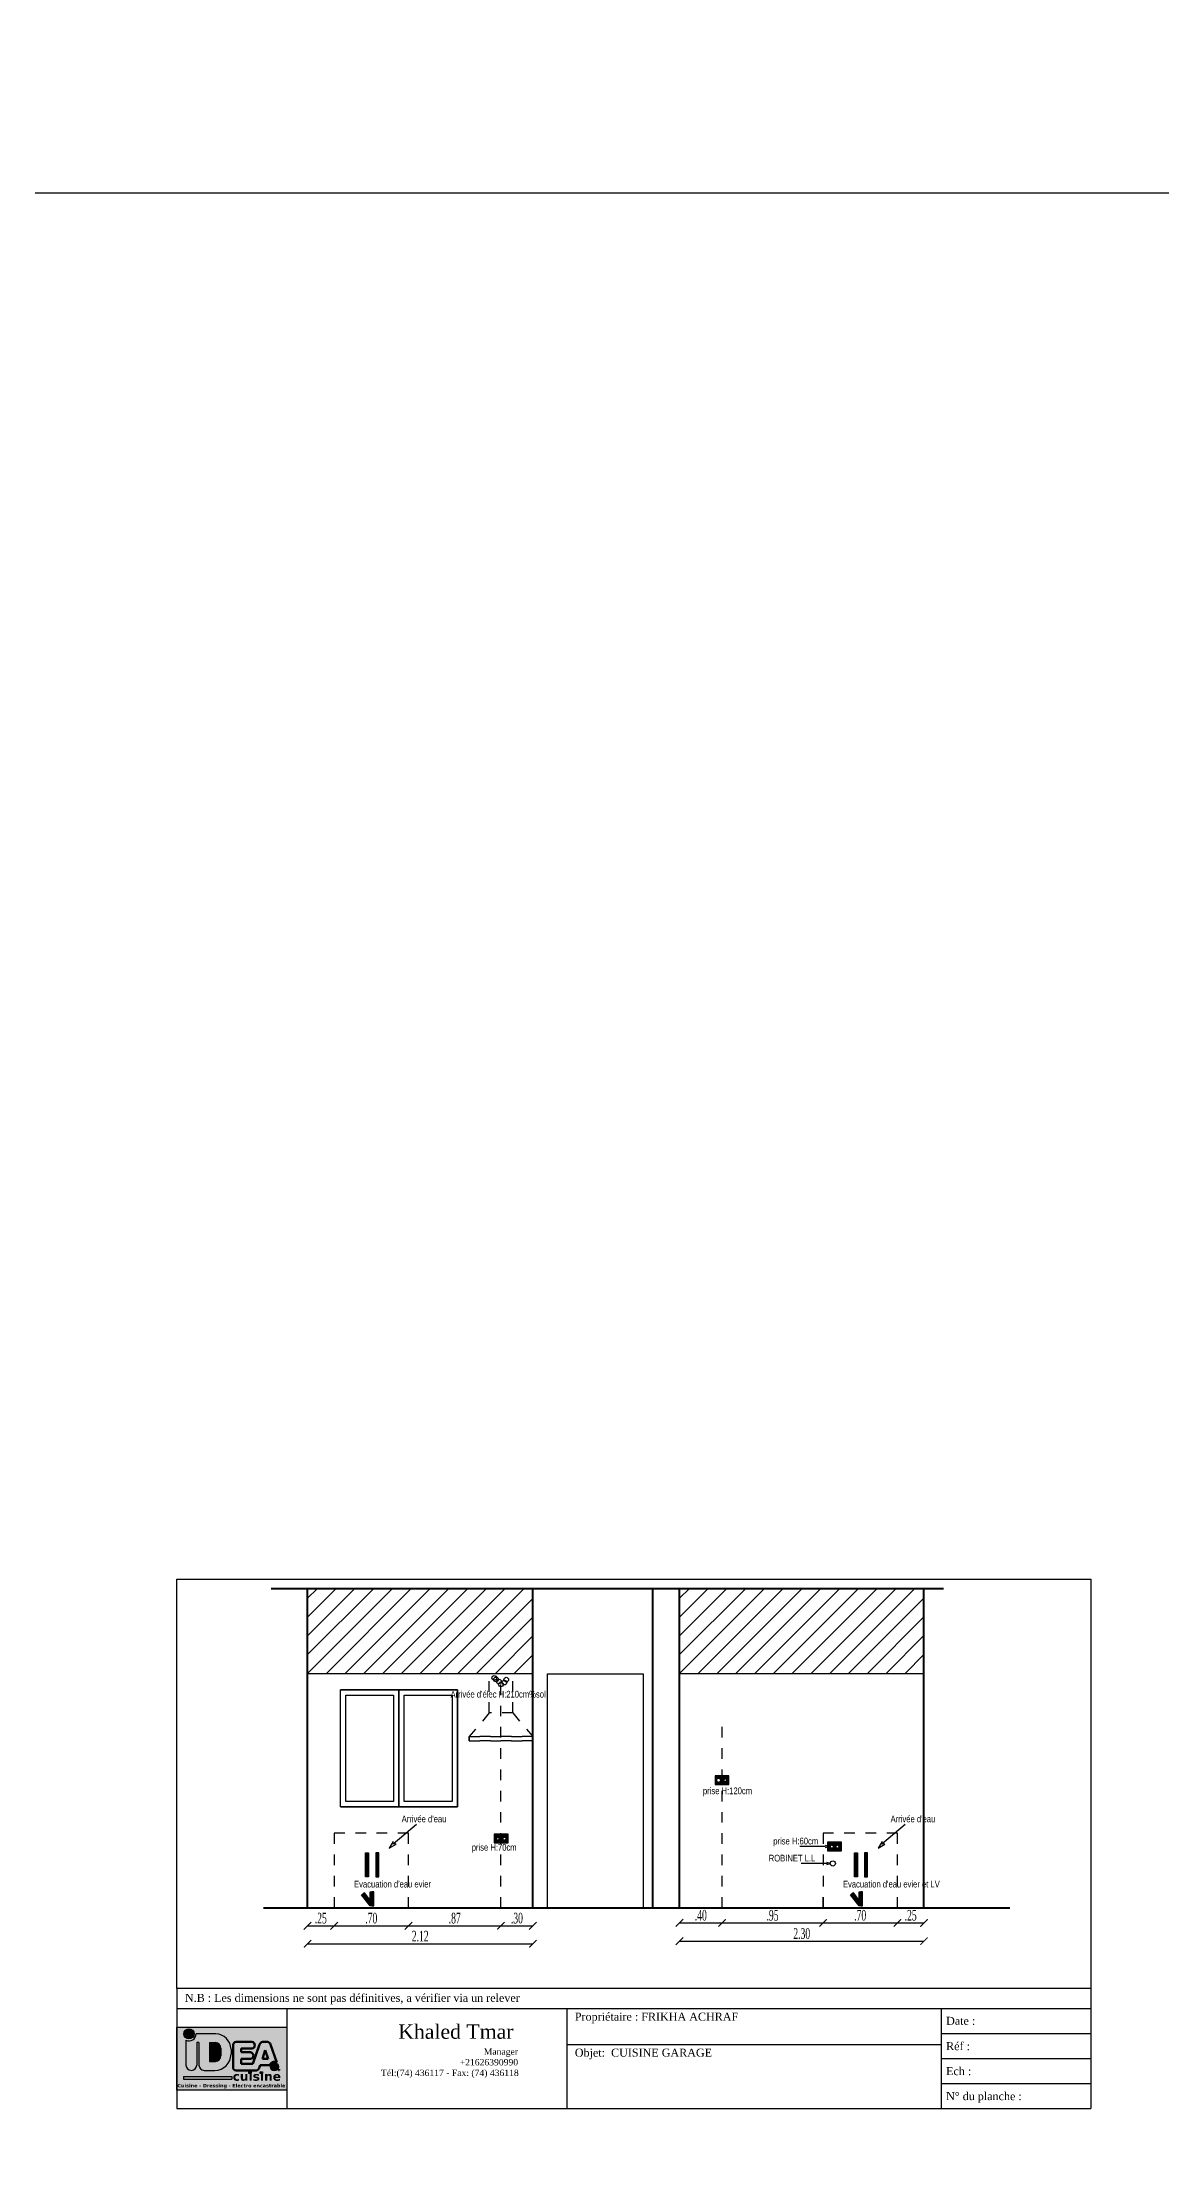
# Model space of a CAD drawing. Header units: inches. Extents: x -90 to 340, y -48 to 179.
# Drawn here: x 155.71 to 166.24, y 122.49 to 142.29 of the extents above; entities that cross this region are included whole.
import ezdxf

# ---------------------------------------------------------------- set-up
doc = ezdxf.new("R2010")
doc.units = ezdxf.units.IN
doc.header["$MEASUREMENT"] = 0
doc.linetypes.add('HIDDEN', pattern=[0.375, 0.25, -0.125])
doc.layers.get('Defpoints').update_dxf_attribs({"lineweight": 15})
doc.layers.add('1', color=7, linetype='Continuous')
doc.layers.add('TEXTE', color=1, linetype='Continuous', lineweight=20)
doc.styles.add('facade', font='times.ttf', dxfattribs={"width": 0.6})
doc.styles.add('style2', font='swisscl.ttf')
doc.dimstyles.new('facade', dxfattribs={"dimscale": 0, "dimtxt": 0.08, "dimasz": 0.04, "dimexe": 0.1, "dimexo": 0.15, "dimgap": 0.01, "dimtad": 1, "dimzin": 4, "dimdsep": 46, "dimtxsty": 'facade', "dimblk": 'ARCHTICK', "dimcen": 0, "dimse1": 1, "dimse2": 1, "dimclrd": 140, "dimclre": 253, "dimclrt": 2, "dimazin": 1, "dimtm": 1e-09, "dimtfac": 1, "dimtix": 1, "dimtmove": 1, "dimatfit": 3, "dimldrblk": 'ARCHTICK', "dimfxl": 0.1, "dimtzin": 0, "dimlwd": -1, "dimarcsym": 0})

# ---------------------------------------------------------------- blocks, each defined once
blk = doc.blocks.new('_ArchTick')
at = {"color": 0, "linetype": 'ByBlock', "const_width": 0.15}
blk.add_lwpolyline([(-0.5, -0.5), (0.5, 0.5)], dxfattribs=at)
blk = doc.blocks.new('*D433')
at = {"color": 140}
blk.add_line((160.522, 179.042), (161.742, 179.042), dxfattribs=at)
at = {"layer": 'Defpoints', "color": 0}
for p in [(161.742, 179.042), (160.522, 178.852), (161.742, 128.827)]:
    blk.add_point(p, dxfattribs=at)
at = {"color": 140, "xscale": 0.07, "yscale": 0.07, "zscale": 0.07, "rotation": 180}
blk.add_blockref('_ArchTick', (160.522, 179.042), dxfattribs=at)
at = {"color": 140, "xscale": 0.07, "yscale": 0.07, "zscale": 0.07}
blk.add_blockref('_ArchTick', (161.742, 179.042), dxfattribs=at)
at = {"color": 6, "insert": (161.132, 179.113), "char_height": 0.1, "attachment_point": 5, "style": 'facade'}
blk.add_mtext('1.22', dxfattribs=at)
blk = doc.blocks.new('*D464')
at = {"color": 140}
blk.add_line((158.206, 124.576), (158.456, 124.576), dxfattribs=at)
at = {"layer": 'Defpoints', "color": 0}
for p in [(158.206, 124.746), (158.456, 124.746), (158.456, 124.576)]:
    blk.add_point(p, dxfattribs=at)
at = {"color": 140, "xscale": 0.07, "yscale": 0.07, "zscale": 0.07, "rotation": 180}
blk.add_blockref('_ArchTick', (158.206, 124.576), dxfattribs=at)
at = {"color": 140, "xscale": 0.07, "yscale": 0.07, "zscale": 0.07}
blk.add_blockref('_ArchTick', (158.456, 124.576), dxfattribs=at)
at = {"color": 6, "insert": (158.331, 124.647), "char_height": 0.1, "attachment_point": 5, "style": 'facade'}
blk.add_mtext('.25', dxfattribs=at)
blk = doc.blocks.new('*D465')
at = {"color": 140}
blk.add_line((158.456, 124.576), (159.156, 124.576), dxfattribs=at)
at = {"layer": 'Defpoints', "color": 0}
for p in [(158.456, 124.746), (159.156, 124.746), (159.156, 124.576)]:
    blk.add_point(p, dxfattribs=at)
at = {"color": 140, "xscale": 0.07, "yscale": 0.07, "zscale": 0.07, "rotation": 180}
blk.add_blockref('_ArchTick', (158.456, 124.576), dxfattribs=at)
at = {"color": 140, "xscale": 0.07, "yscale": 0.07, "zscale": 0.07}
blk.add_blockref('_ArchTick', (159.156, 124.576), dxfattribs=at)
at = {"color": 6, "insert": (158.806, 124.647), "char_height": 0.1, "attachment_point": 5, "style": 'facade'}
blk.add_mtext('.70', dxfattribs=at)
blk = doc.blocks.new('*D466')
at = {"color": 140}
blk.add_line((159.156, 124.576), (160.026, 124.576), dxfattribs=at)
at = {"layer": 'Defpoints', "color": 0}
for p in [(159.156, 124.746), (160.026, 124.746), (160.026, 124.576)]:
    blk.add_point(p, dxfattribs=at)
at = {"color": 140, "xscale": 0.07, "yscale": 0.07, "zscale": 0.07, "rotation": 180}
blk.add_blockref('_ArchTick', (159.156, 124.576), dxfattribs=at)
at = {"color": 140, "xscale": 0.07, "yscale": 0.07, "zscale": 0.07}
blk.add_blockref('_ArchTick', (160.026, 124.576), dxfattribs=at)
at = {"color": 6, "insert": (159.591, 124.647), "char_height": 0.1, "attachment_point": 5, "style": 'facade'}
blk.add_mtext('.87', dxfattribs=at)
blk = doc.blocks.new('*D467')
at = {"color": 140}
blk.add_line((160.026, 124.576), (160.326, 124.576), dxfattribs=at)
at = {"layer": 'Defpoints', "color": 0}
for p in [(160.026, 124.746), (160.326, 124.746), (160.326, 124.576)]:
    blk.add_point(p, dxfattribs=at)
at = {"color": 140, "xscale": 0.07, "yscale": 0.07, "zscale": 0.07, "rotation": 180}
blk.add_blockref('_ArchTick', (160.026, 124.576), dxfattribs=at)
at = {"color": 140, "xscale": 0.07, "yscale": 0.07, "zscale": 0.07}
blk.add_blockref('_ArchTick', (160.326, 124.576), dxfattribs=at)
at = {"color": 6, "insert": (160.176, 124.647), "char_height": 0.1, "attachment_point": 5, "style": 'facade'}
blk.add_mtext('.30', dxfattribs=at)
blk = doc.blocks.new('*D468')
at = {"color": 140}
blk.add_line((158.206, 124.407), (160.326, 124.407), dxfattribs=at)
at = {"layer": 'Defpoints', "color": 0}
for p in [(158.206, 124.746), (160.326, 124.746), (160.326, 124.407)]:
    blk.add_point(p, dxfattribs=at)
at = {"color": 140, "xscale": 0.07, "yscale": 0.07, "zscale": 0.07, "rotation": 180}
blk.add_blockref('_ArchTick', (158.206, 124.407), dxfattribs=at)
at = {"color": 140, "xscale": 0.07, "yscale": 0.07, "zscale": 0.07}
blk.add_blockref('_ArchTick', (160.326, 124.407), dxfattribs=at)
at = {"color": 6, "insert": (159.266, 124.478), "char_height": 0.1, "attachment_point": 5, "style": 'facade'}
blk.add_mtext('2.12', dxfattribs=at)
blk = doc.blocks.new('*D469')
at = {"color": 140}
blk.add_line((161.706, 124.603), (162.106, 124.603), dxfattribs=at)
at = {"layer": 'Defpoints', "color": 0}
for p in [(161.706, 124.746), (162.106, 124.746), (162.106, 124.603)]:
    blk.add_point(p, dxfattribs=at)
at = {"color": 140, "xscale": 0.07, "yscale": 0.07, "zscale": 0.07, "rotation": 180}
blk.add_blockref('_ArchTick', (161.706, 124.603), dxfattribs=at)
at = {"color": 140, "xscale": 0.07, "yscale": 0.07, "zscale": 0.07}
blk.add_blockref('_ArchTick', (162.106, 124.603), dxfattribs=at)
at = {"color": 6, "insert": (161.906, 124.674), "char_height": 0.1, "attachment_point": 5, "style": 'facade'}
blk.add_mtext('.40', dxfattribs=at)
blk = doc.blocks.new('*D470')
at = {"color": 140}
blk.add_line((162.106, 124.603), (163.056, 124.603), dxfattribs=at)
at = {"layer": 'Defpoints', "color": 0}
for p in [(162.106, 124.746), (163.056, 124.746), (163.056, 124.603)]:
    blk.add_point(p, dxfattribs=at)
at = {"color": 140, "xscale": 0.07, "yscale": 0.07, "zscale": 0.07, "rotation": 180}
blk.add_blockref('_ArchTick', (162.106, 124.603), dxfattribs=at)
at = {"color": 140, "xscale": 0.07, "yscale": 0.07, "zscale": 0.07}
blk.add_blockref('_ArchTick', (163.056, 124.603), dxfattribs=at)
at = {"color": 6, "insert": (162.581, 124.674), "char_height": 0.1, "attachment_point": 5, "style": 'facade'}
blk.add_mtext('.95', dxfattribs=at)
blk = doc.blocks.new('*D471')
at = {"color": 140}
blk.add_line((163.056, 124.603), (163.756, 124.603), dxfattribs=at)
at = {"layer": 'Defpoints', "color": 0}
for p in [(163.056, 124.746), (163.756, 124.746), (163.756, 124.603)]:
    blk.add_point(p, dxfattribs=at)
at = {"color": 140, "xscale": 0.07, "yscale": 0.07, "zscale": 0.07, "rotation": 180}
blk.add_blockref('_ArchTick', (163.056, 124.603), dxfattribs=at)
at = {"color": 140, "xscale": 0.07, "yscale": 0.07, "zscale": 0.07}
blk.add_blockref('_ArchTick', (163.756, 124.603), dxfattribs=at)
at = {"color": 6, "insert": (163.406, 124.674), "char_height": 0.1, "attachment_point": 5, "style": 'facade'}
blk.add_mtext('.70', dxfattribs=at)
blk = doc.blocks.new('*D472')
at = {"color": 140}
blk.add_line((163.756, 124.603), (164.006, 124.603), dxfattribs=at)
at = {"layer": 'Defpoints', "color": 0}
for p in [(163.756, 124.746), (164.006, 124.746), (164.006, 124.603)]:
    blk.add_point(p, dxfattribs=at)
at = {"color": 140, "xscale": 0.07, "yscale": 0.07, "zscale": 0.07, "rotation": 180}
blk.add_blockref('_ArchTick', (163.756, 124.603), dxfattribs=at)
at = {"color": 140, "xscale": 0.07, "yscale": 0.07, "zscale": 0.07}
blk.add_blockref('_ArchTick', (164.006, 124.603), dxfattribs=at)
at = {"color": 6, "insert": (163.881, 124.674), "char_height": 0.1, "attachment_point": 5, "style": 'facade'}
blk.add_mtext('.25', dxfattribs=at)
blk = doc.blocks.new('*D473')
at = {"color": 140}
blk.add_line((161.706, 124.431), (164.006, 124.431), dxfattribs=at)
at = {"layer": 'Defpoints', "color": 0}
for p in [(161.706, 124.746), (164.006, 124.746), (164.006, 124.431)]:
    blk.add_point(p, dxfattribs=at)
at = {"color": 140, "xscale": 0.07, "yscale": 0.07, "zscale": 0.07, "rotation": 180}
blk.add_blockref('_ArchTick', (161.706, 124.431), dxfattribs=at)
at = {"color": 140, "xscale": 0.07, "yscale": 0.07, "zscale": 0.07}
blk.add_blockref('_ArchTick', (164.006, 124.431), dxfattribs=at)
at = {"color": 6, "insert": (162.856, 124.502), "char_height": 0.1, "attachment_point": 5, "style": 'facade'}
blk.add_mtext('2.30', dxfattribs=at)

msp = doc.modelspace()

# ---------------------------------------------------------------- hatches: boundary and pattern name
h = msp.add_hatch()
h.set_pattern_fill('ANSI31', color=256, style=0)
h.set_pattern_definition([(45, (158.20613, 126.94942), (-0.0883883, 0.0883883), [])])
h.paths.add_polyline_path([(160.32613, 127.74578), (158.20613, 127.74578), (158.20613, 126.94942), (160.32613, 126.94942)])
h = msp.add_hatch()
h.set_pattern_fill('ANSI31', color=256, style=0)
h.set_pattern_definition([(45, (161.70613, 126.94942), (-0.0883883, 0.0883883), [])])
h.paths.add_polyline_path([(164.00613, 127.74578), (161.70613, 127.74578), (161.70613, 126.94942), (164.00613, 126.94942)])
h = msp.add_hatch(color=256)
h.paths.add_polyline_path([(162.10613, 125.90578), (162.17113, 125.90578), (162.17113, 125.98578), (162.10613, 125.98578)])
h.paths.add_polyline_path([(162.14996, 125.94457, -1), (162.12277, 125.94457, -1)], flags=16)
h.paths.add_polyline_path([(162.04113, 125.98578), (162.04113, 125.90578), (162.10613, 125.90578), (162.10613, 125.98578)])
h.paths.add_polyline_path([(162.08672, 125.94457, -1), (162.06021, 125.94457, -1)], flags=16)
h = msp.add_hatch(color=256)
h.paths.add_polyline_path([(160.02759, 125.35625), (160.09259, 125.35625), (160.09259, 125.43625), (160.02759, 125.43625)])
h.paths.add_polyline_path([(160.07142, 125.39503, -1), (160.04423, 125.39503, -1)], flags=16)
h.paths.add_polyline_path([(159.96259, 125.43625), (159.96259, 125.35625), (160.02759, 125.35625), (160.02759, 125.43625)])
h.paths.add_polyline_path([(160.00818, 125.39503, -1), (159.98167, 125.39503, -1)], flags=16)
h = msp.add_hatch(color=256)
h.set_gradient(color1=(255, 255, 255), one_color=1, tint=1)
h.paths.add_polyline_path([(163.09816, 125.36178), (163.09816, 125.28178), (163.22816, 125.28178), (163.22816, 125.36178)])
h.paths.add_polyline_path([(163.15166, 125.32056, -1), (163.12256, 125.32056, -1)], flags=16)
h.paths.add_polyline_path([(163.20468, 125.32056, -1), (163.17559, 125.32056, -1)], flags=16)
h = msp.add_hatch(color=256)
h.paths.add_polyline_path([(158.84756, 125.26206), (158.87574, 125.26206), (158.87574, 125.03673), (158.84756, 125.03673)])
h.paths.add_polyline_path([(158.75227, 125.26206), (158.78045, 125.26206), (158.78045, 125.03673), (158.75227, 125.03673)])
h = msp.add_hatch(color=256)
h.paths.add_polyline_path([(163.44756, 125.26206), (163.47574, 125.26206), (163.47574, 125.03673), (163.44756, 125.03673)])
h.paths.add_polyline_path([(163.35227, 125.26206), (163.38045, 125.26206), (163.38045, 125.03673), (163.35227, 125.03673)])
h = msp.add_hatch(color=256)
h.paths.add_polyline_path([(158.71476, 124.8667), (158.72805, 124.87695), (158.80843, 124.77266), (158.79513, 124.76241)])
h.paths.add_polyline_path([(158.72805, 124.87695), (158.74135, 124.8872), (158.82173, 124.78291), (158.80843, 124.77266)])
h = msp.add_hatch(color=256)
h.paths.add_polyline_path([(158.79513, 124.89408), (158.81192, 124.89408), (158.81192, 124.76241), (158.79513, 124.76241)])
h.paths.add_polyline_path([(158.81192, 124.89408), (158.82871, 124.89408), (158.82871, 124.76241), (158.81192, 124.76241)])
h = msp.add_hatch(color=256)
h.paths.add_polyline_path([(163.31476, 124.8667), (163.32805, 124.87695), (163.40843, 124.77266), (163.39513, 124.76241)])
h.paths.add_polyline_path([(163.32805, 124.87695), (163.34135, 124.8872), (163.42173, 124.78291), (163.40843, 124.77266)])
h = msp.add_hatch(color=256)
h.paths.add_polyline_path([(163.39513, 124.89408), (163.41192, 124.89408), (163.41192, 124.76241), (163.39513, 124.76241)])
h.paths.add_polyline_path([(163.41192, 124.89408), (163.42871, 124.89408), (163.42871, 124.76241), (163.41192, 124.76241)])
h = msp.add_hatch(color=1)
h.set_gradient(color1=(255, 255, 255), one_color=1, tint=1)
h.paths.add_polyline_path([(156.97739, 123.62335), (156.97739, 123.03131), (158.01203, 123.03131), (158.01203, 123.62335)])
h = msp.add_hatch(color=1)
h.set_gradient(color1=(255, 0, 0), color2=(255, 10, 10), one_color=1, tint=0.52)
h.paths.add_polyline_path([(157.13856, 123.56016, 1), (157.04261, 123.56016, 1)])
h = msp.add_hatch(color=256)
h.set_gradient(color2=(31, 31, 31), one_color=1, tint=0.12)
h.paths.add_polyline_path([(157.34295, 123.55924), (157.15794, 123.55924, -0.54420169), (157.06212, 123.49911), (157.06212, 123.26615, 0.9895976), (157.1635, 123.26615), (157.1635, 123.47893), (157.18471, 123.47893), (157.18471, 123.26615, 0.38498701), (157.23288, 123.21599), (157.33398, 123.21599, 0.41108722), (157.48598, 123.36713), (157.48598, 123.41636, 0.39409444)])
h.paths.add_polyline_path([(157.39043, 123.42462), (157.39043, 123.35329, -0.4013665), (157.34034, 123.30055), (157.2837, 123.30055), (157.2837, 123.47736), (157.34034, 123.47736, -0.4013665)], flags=16)
h = msp.add_hatch(color=1)
h.set_gradient(color1=(255, 255, 255), one_color=1, tint=1)
h.paths.add_polyline_path([(157.2837, 123.30055), (157.34034, 123.30055, 0.39922417), (157.39043, 123.3529), (157.39043, 123.42501, 0.39922417), (157.34034, 123.47736), (157.2837, 123.47736)])
h = msp.add_hatch(color=1)
h.set_gradient(color1=(255, 0, 0), color2=(255, 10, 10), one_color=1, tint=0.52)
h.paths.add_polyline_path([(157.67604, 123.18665), (157.67604, 123.20197), (157.65478, 123.20197), (157.65478, 123.18665)])
h = msp.add_hatch(color=1)
h.set_gradient(color1=(255, 0, 0), color2=(255, 10, 10), one_color=1, tint=0.52)
h.paths.add_polyline_path([(157.76154, 123.18665), (157.7828, 123.18665), (157.7828, 123.20197), (157.76154, 123.20197)])
h = msp.add_hatch(color=1)
h.set_gradient(color1=(255, 0, 0), color2=(255, 10, 10), one_color=1, tint=0.52)
h.paths.add_polyline_path([(157.8561, 123.24972, 1), (157.93259, 123.24972, 1)])
h = msp.add_hatch(color=1)
h.set_gradient(color1=(192, 192, 192), color2=(189, 189, 189), one_color=1, tint=0.74)
h.paths.add_polyline_path([(157.03759, 123.1589), (157.03759, 123.13319), (157.49484, 123.13319, -0.1982827), (157.49484, 123.1589)])

# ---------------------------------------------------------------- linework, layer by layer
for p, q in [((156.97739, 127.83476), (165.57739, 127.83476)), ((156.97739, 123.98476), (156.97739, 127.83476)), ((165.57739, 127.83476), (165.57739, 124.13476)), ((158.20613, 126.94942), (160.32613, 126.94942)), ((160.46476, 124.74578), (160.46476, 126.94578)), ((160.46476, 126.94578), (161.36476, 126.94578)), ((161.36476, 126.94578), (161.36476, 124.74578)), ((161.70613, 126.94942), (164.00613, 126.94942)), ((159.61613, 126.79578), (158.51613, 126.79578)), ((158.51613, 125.69578), (158.51613, 126.79578)), ((159.61613, 125.69578), (159.61613, 126.79578)), ((158.51613, 125.69578), (159.61613, 125.69578)), ((159.01241, 125.36727), (158.97354, 125.30437)), ((159.01046, 125.34584), (159.23006, 125.53207)), ((159.01046, 125.34584), (159.01241, 125.36727)), ((163.61241, 125.36727), (163.57354, 125.30437)), ((163.61046, 125.34584), (163.83006, 125.53207)), ((163.61046, 125.34584), (163.61241, 125.36727)), ((158.97354, 125.30437), (159.03881, 125.34451)), ((159.03881, 125.34451), (159.01046, 125.34584)), ((163.07971, 125.32178), (162.83867, 125.32178)), ((163.09269, 125.16036), (162.85166, 125.16036)), ((163.07799, 125.31249), (163.11083, 125.32178)), ((163.11083, 125.32178), (163.07971, 125.33117)), ((163.09269, 125.16036), (163.09097, 125.15107)), ((163.09097, 125.15107), (163.12382, 125.16036)), ((163.12382, 125.16036), (163.09269, 125.16975)), ((163.09269, 125.16975), (163.09269, 125.16036)), ((163.57354, 125.30437), (163.63881, 125.34451)), ((163.63881, 125.34451), (163.61046, 125.34584)), ((163.05613, 124.74578), (163.05613, 124.84578)), ((163.05613, 124.74578), (163.05613, 124.84578)), ((165.57739, 123.98476), (156.97739, 123.98476)), ((156.97739, 123.98476), (156.97739, 122.85606)), ((165.57739, 124.13476), (165.57739, 122.85606)), ((156.97739, 123.79665), (165.57739, 123.79665)), ((158.01203, 123.79665), (158.01203, 122.85606)), ((160.64567, 123.79665), (160.64567, 122.85606)), ((164.16717, 123.79665), (164.16717, 122.85606)), ((157.18471, 123.47893), (157.1635, 123.47893)), ((160.64567, 123.45804), (164.16717, 123.45804)), ((164.16717, 123.5615), (165.57739, 123.5615)), ((164.16717, 123.32635), (165.57739, 123.32635)), ((164.16717, 123.09121), (165.57739, 123.09121)), ((156.97739, 122.85606), (164.12583, 122.85606)), ((156.97739, 122.85606), (165.57739, 122.85606))]:
    msp.add_line(p, q)
at = {"color": 1, "lineweight": 40}
for p, q in [((164.18986, 127.74578), (157.86222, 127.74578)), ((158.20613, 124.74578), (158.20613, 127.74578)), ((160.32613, 124.74578), (160.32613, 127.74578)), ((161.45613, 124.74578), (161.45613, 127.74578)), ((161.70613, 124.74578), (161.70613, 127.74578)), ((164.00613, 124.74578), (164.00613, 127.74578)), ((157.7901, 124.74578), (164.81315, 124.74578))]:
    msp.add_line(p, q, dxfattribs=at)
at = {"color": 18, "true_color": 0x000000}
for p, q in [((157.06212, 123.49911), (157.06212, 123.26615)), ((157.34295, 123.55924), (157.15794, 123.55924)), ((157.1635, 123.47893), (157.1635, 123.26615)), ((157.18471, 123.47893), (157.18471, 123.26615)), ((157.2837, 123.47736), (157.2837, 123.30055)), ((157.2837, 123.47736), (157.34034, 123.47736)), ((157.39043, 123.42501), (157.39043, 123.3529)), ((157.48598, 123.41636), (157.48598, 123.36713)), ((157.23288, 123.21599), (157.33398, 123.21599)), ((157.2837, 123.30055), (157.34034, 123.30055))]:
    msp.add_line(p, q, dxfattribs=at)
at = {"color": 18, "lineweight": 50, "true_color": 0x000000}
for p, q in [((157.50504, 123.4523), (157.50504, 123.24368)), ((157.5335, 123.48332), (157.68218, 123.48332)), ((157.68218, 123.42128), (157.58267, 123.42128)), ((157.58267, 123.42128), (157.58267, 123.38592)), ((157.58267, 123.38592), (157.66925, 123.38592)), ((157.69196, 123.27741), (157.75477, 123.45888)), ((157.78092, 123.32563), (157.8085, 123.4053)), ((157.78246, 123.48302), (157.83046, 123.48302)), ((157.83607, 123.32563), (157.8085, 123.4053)), ((157.91623, 123.29108), (157.85815, 123.45888)), ((157.5335, 123.21514), (157.72131, 123.21514)), ((157.58267, 123.27741), (157.58267, 123.32314)), ((157.58267, 123.32314), (157.66925, 123.32314)), ((157.69196, 123.27741), (157.58267, 123.27741)), ((157.75002, 123.23634), (157.75965, 123.26417)), ((157.84984, 123.26417), (157.75965, 123.26417)), ((157.83607, 123.32563), (157.78092, 123.32563)), ((157.93158, 123.21771), (157.93772, 123.22608)), ((157.94052, 123.2173), (157.93158, 123.21771)), ((157.93772, 123.22608), (157.94052, 123.2173))]:
    msp.add_line(p, q, dxfattribs=at)
at = {"color": 9}
for p, q in [((157.03759, 123.1589), (157.03759, 123.13319)), ((157.03759, 123.1589), (157.49484, 123.1589)), ((157.03759, 123.13319), (157.49484, 123.13319))]:
    msp.add_line(p, q, dxfattribs=at)
for points in [[(123.39293, 140.87259), (190.1155, 140.87259), (190.1155, 105.40249), (123.39293, 105.40249)], [(158.51613, 126.79578), (159.06613, 126.79578), (159.06613, 125.69578), (158.51613, 125.69578)], [(158.56613, 126.74578), (159.01613, 126.74578), (159.01613, 125.74578), (158.56613, 125.74578)], [(159.06613, 126.79578), (159.61613, 126.79578), (159.61613, 125.69578), (159.06613, 125.69578)], [(159.11613, 126.74578), (159.56613, 126.74578), (159.56613, 125.74578), (159.11613, 125.74578)], [(162.04113, 125.90578), (162.17113, 125.90578), (162.17113, 125.98578), (162.04113, 125.98578)], [(159.96259, 125.35625), (160.09259, 125.35625), (160.09259, 125.43625), (159.96259, 125.43625)], [(163.0998, 125.28178), (163.2298, 125.28178), (163.2298, 125.36178), (163.0998, 125.36178)], [(158.75227, 125.26206), (158.78045, 125.26206), (158.78045, 125.03673), (158.75227, 125.03673)], [(158.87574, 125.26206), (158.84756, 125.26206), (158.84756, 125.03673), (158.87574, 125.03673)], [(163.35227, 125.26206), (163.38045, 125.26206), (163.38045, 125.03673), (163.35227, 125.03673)], [(163.47574, 125.26206), (163.44756, 125.26206), (163.44756, 125.03673), (163.47574, 125.03673)], [(158.71476, 124.8667), (158.72805, 124.87695), (158.80843, 124.77266), (158.79513, 124.76241)], [(158.74135, 124.8872), (158.72805, 124.87695), (158.80843, 124.77266), (158.82173, 124.78291)], [(158.79513, 124.89408), (158.81192, 124.89408), (158.81192, 124.76241), (158.79513, 124.76241)], [(158.82871, 124.89408), (158.81192, 124.89408), (158.81192, 124.76241), (158.82871, 124.76241)], [(163.31476, 124.8667), (163.32805, 124.87695), (163.40843, 124.77266), (163.39513, 124.76241)], [(163.34135, 124.8872), (163.32805, 124.87695), (163.40843, 124.77266), (163.42173, 124.78291)], [(163.39513, 124.89408), (163.41192, 124.89408), (163.41192, 124.76241), (163.39513, 124.76241)], [(163.42871, 124.89408), (163.41192, 124.89408), (163.41192, 124.76241), (163.42871, 124.76241)]]:
    msp.add_lwpolyline(points, close=True)
at = {"color": 255}
msp.add_lwpolyline([(156.97739, 123.62335), (158.01203, 123.62335), (158.01203, 123.03131), (156.97739, 123.03131)], close=True, dxfattribs=at)
at = {"color": 1}
for points in [[(157.65478, 123.20197), (157.67604, 123.20197), (157.67604, 123.18665), (157.65478, 123.18665)], [(157.76154, 123.20197), (157.7828, 123.20197), (157.7828, 123.18665), (157.76154, 123.18665)], [(157.76154, 123.20197), (157.7828, 123.20197), (157.7828, 123.18665), (157.76154, 123.18665)]]:
    msp.add_lwpolyline(points, close=True, dxfattribs=at)
for centre, radius in [((159.96325, 126.90636), 0.02195), ((159.98044, 126.8928), 0.02195), ((160.00622, 126.87336), 0.02195), ((160.02613, 126.84578), 0.02195), ((160.05779, 126.86342), 0.02195), ((160.07589, 126.89054), 0.02195), ((162.13636, 125.94457), 0.01359), ((159.99492, 125.39503), 0.01326), ((160.05782, 125.39503), 0.01359), ((163.14826, 125.16212), 0.02451), ((163.13875, 125.32056), 0.01455), ((163.19177, 125.32056), 0.01455)]:
    msp.add_circle(centre, radius)
for centre, radius in [((157.09058, 123.56016), 0.04798), ((157.89434, 123.24972), 0.03825)]:
    msp.add_circle(centre, radius, dxfattribs=at)
at = {"color": 18, "true_color": 0x000000}
for centre, radius, start, end in [((157.09058, 123.56016), 0.06736, 245.000836, 359.221263), ((157.33783, 123.42481), 0.0526, 0.211589, 87.263904), ((157.33791, 123.41116), 0.14817, 2.012263, 88.048759), ((157.11281, 123.26668), 0.05069, 180.599125, 359.400875), ((157.23654, 123.26772), 0.05186, 181.729634, 265.953863), ((157.3336, 123.36838), 0.15239, 270.142398, 359.530147), ((157.33783, 123.35309), 0.0526, 272.736096, 359.788411)]:
    msp.add_arc(centre, radius, start, end, dxfattribs=at)
at = {"color": 18, "lineweight": 50, "true_color": 0x000000}
for centre, radius, start, end in [((157.53618, 123.4523), 0.03114, 94.936346, 180), ((157.66609, 123.35453), 0.03155, 275.753562, 84.246438), ((157.6795, 123.4523), 0.03114, 274.936346, 85.063654), ((157.78789, 123.44884), 0.03461, 99.026131, 163.134776), ((157.82503, 123.44884), 0.03461, 16.865224, 80.973869), ((157.5357, 123.24578), 0.03072, 183.921236, 265.900953), ((157.71908, 123.2482), 0.03313, 266.130828, 339.032123), ((157.89434, 123.24972), 0.04679, 62.104834, 162.015125)]:
    msp.add_arc(centre, radius, start, end, dxfattribs=at)
at = {"color": 9}
msp.add_arc((157.52599, 123.14604), 0.03369, 157.569417, 202.430583, dxfattribs=at)
at = {"layer": '1', "color": 2, "linetype": 'HIDDEN', "ltscale": 0.4}
for p, q in [((159.91613, 126.57742), (159.91613, 126.92867)), ((160.02613, 124.74578), (160.02613, 126.92965)), ((160.13613, 126.57742), (160.13613, 126.93454)), ((159.91613, 126.57742), (159.72613, 126.35578)), ((160.13613, 126.57742), (159.91613, 126.57742)), ((160.13613, 126.57742), (160.32613, 126.35578)), ((159.72613, 126.35578), (160.32613, 126.35578)), ((160.32613, 126.35578), (159.72613, 126.35578)), ((159.72613, 126.35578), (159.72613, 126.31578)), ((159.72613, 126.31578), (159.72613, 126.35578)), ((160.32613, 126.35578), (160.32613, 126.31578)), ((160.32613, 126.31578), (160.32613, 126.35578)), ((162.10613, 124.74578), (162.10613, 126.46751)), ((160.32613, 126.31578), (159.72613, 126.31578)), ((159.72613, 126.31578), (160.32613, 126.31578))]:
    msp.add_line(p, q, dxfattribs=at)
for points in [[(159.15613, 125.44578), (158.45613, 125.44578), (158.45613, 124.74578), (159.15613, 124.74578)], [(163.75613, 125.44578), (163.05613, 125.44578), (163.05613, 124.74578), (163.75613, 124.74578)]]:
    msp.add_lwpolyline(points, close=True, dxfattribs=at)

# ---------------------------------------------------------------- texts
at = {"style": 'style2', "width": 1.111111}
for s, p in [("Arrivée d'eau", (159.09185, 125.54932)), ("Arrivée d'eau", (163.69185, 125.54932)), ('prise H:60cm', (162.58817, 125.34095)), ('ROBINET L.L', (162.54518, 125.18064)), ("Evacuation d'eau evier ", (158.64358, 124.93615)), ("Evacuation d'eau evier et LV", (163.24358, 124.93615))]:
    msp.add_text(s, height=0.063, dxfattribs=at).set_placement(p)
at = {"attachment_point": 1}
for s, insert, char_height, width in [('{\\fVerdana|b1|i0|c0|p34;cuisine}', (157.50153, 123.20187), 0.0833405, 0.1922657), ('{\\fVerdana|b1|i0|c0|p34;\\C9;Cuisine\\C1; - \\C9;Dressing\\C1; - \\C9;Electro encastrable}', (156.98249, 123.08904), 0.0332699, 1.0582424)]:
    msp.add_mtext(s, dxfattribs=dict(at, insert=insert, char_height=char_height, width=width))
at = {"layer": 'TEXTE', "style": 'style2', "width": 1.111111}
for s, p in [("Arrivée d'élec H:210cm%%%sol", (159.55157, 126.72221)), ('prise H:120cm', (161.92625, 125.81338)), ('prise H:70cm', (159.75074, 125.28218))]:
    msp.add_text(s, height=0.063, dxfattribs=at).set_placement(p)
at = {"layer": 'TEXTE', "attachment_point": 1}
for s, insert, char_height, width in [('{\\fDutch801 XBd BT|b0|i0|c0|p18;N.B : Les dimensions ne sont pas définitives, a vérifier via un relever}', (157.05263, 123.93585), 0.0752468, 3.4613527), ('{\\fDutch801 XBd BT|b0|i0|c0|p26;                             Khaled Tmar \\P\\H0.443x;                                                                                                     Manager\\P                                                                                           +21626390990 \\P\\H1.881x;                               \\H0.5316x;Tél:(74) 436117 - Fax: (74) 436118}', (157.57606, 123.64849), 0.13543295, 2.9346251), ('{\\fDutch801 XBd BT|b0|i0|c0|p26;Propriétaire : FRIKHA ACHRAF \\P                      }', (160.72091, 123.75902), 0.0752468, 2.1069103), ('\\pt12.04;{\\fDutch801 XBd BT|b0|i0|c0|p26;Date :}', (164.2142, 123.71966), 0.0752468, 1.0346435), ('\\pt0.2125;{\\fDutch801 XBd BT|b0|i0|c0|p18;Objet:  CUISINE GARAGE\\P             \\P\\pt0.0854;             }', (160.72091, 123.42041), 0.0752468, 1.8435465), ('{\\fDutch801 XBd BT|b0|i0|c0|p26;Réf :       }', (164.2142, 123.48155), 0.0752468, 0.8277148), ('\\pt0.08589;{\\fDutch801 XBd BT|b0|i0|c0|p26;Ech :   }', (164.2142, 123.2464), 0.0752468, 0.8277148), ('\\pt0.64;{\\fDutch801 XBd BT|b0|i0|c0|p26;N° du planche : }', (164.2142, 123.01126), 0.0752468, 1.0346435)]:
    msp.add_mtext(s, dxfattribs=dict(at, insert=insert, char_height=char_height, width=width))

# ---------------------------------------------------------------- dimensions: what is measured, and where the dimension line sits
at = {"color": 1}
for base, p1, p2, picture, middle in [((161.7422, 179.04198), (160.5222, 178.85159), (161.7422, 128.82695), '*D433', (161.1322, 179.11299)), ((158.45613, 124.57601), (158.20613, 124.74578), (158.45613, 124.74578), '*D464', (158.33113, 124.64702)), ((160.32613, 124.40708), (158.20613, 124.74578), (160.32613, 124.74578), '*D468', (159.26613, 124.47809)), ((159.15613, 124.57601), (158.45613, 124.74578), (159.15613, 124.74578), '*D465', (158.80613, 124.64702)), ((160.02613, 124.57601), (159.15613, 124.74578), (160.02613, 124.74578), '*D466', (159.59113, 124.64702)), ((160.32613, 124.57601), (160.02613, 124.74578), (160.32613, 124.74578), '*D467', (160.17613, 124.64702)), ((162.10613, 124.60252), (161.70613, 124.74578), (162.10613, 124.74578), '*D469', (161.90613, 124.67353)), ((164.00613, 124.43135), (161.70613, 124.74578), (164.00613, 124.74578), '*D473', (162.85613, 124.50236)), ((163.05613, 124.60252), (162.10613, 124.74578), (163.05613, 124.74578), '*D470', (162.58113, 124.67353)), ((163.75613, 124.60252), (163.05613, 124.74578), (163.75613, 124.74578), '*D471', (163.40613, 124.67353)), ((164.00613, 124.60252), (163.75613, 124.74578), (164.00613, 124.74578), '*D472', (163.88113, 124.67353))]:
    dim = msp.add_linear_dim(base=base, p1=p1, p2=p2, dimstyle='facade', override={"dimscale": 1, "dimtxt": 0.1, "dimasz": 0.07, "dimgap": 0.02, "dimclrt": 6}, dxfattribs=at)
    dim.commit()
    dim.dimension.update_dxf_attribs({"geometry": picture, "text_midpoint": middle})

doc.saveas('drawing.dxf')
